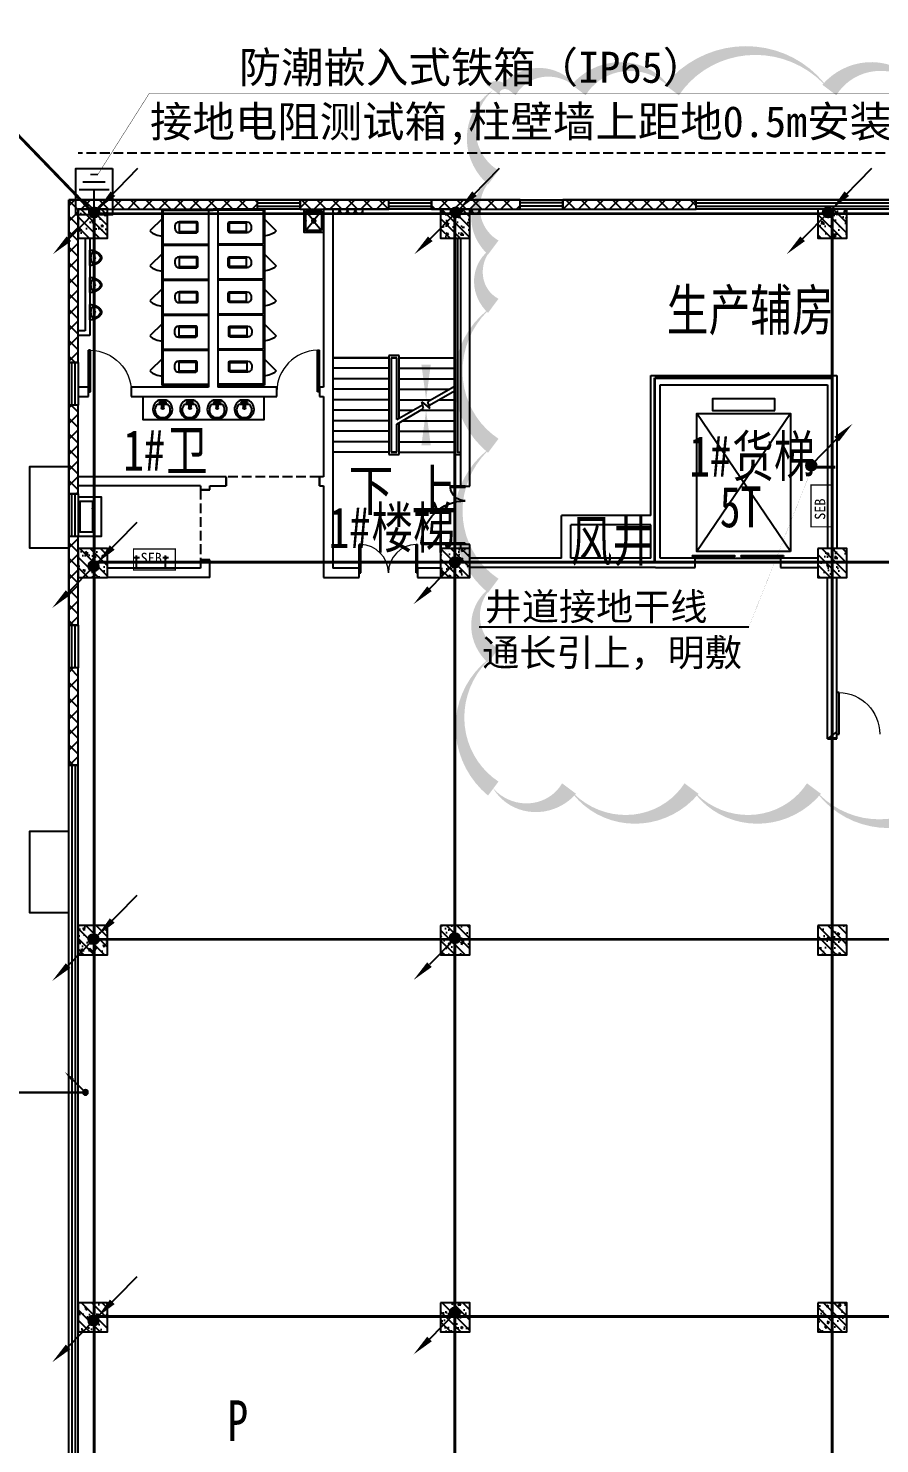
# Model space of a CAD drawing. Header units: millimetres. Extents: x -633009578 to 5705885, y -633235091 to 2571734.
# Drawn here: x 3785736 to 3807640, y 2164084 to 2200486 of the extents above; entities that cross this region are included whole.
import ezdxf

# ---------------------------------------------------------------- set-up
doc = ezdxf.new("R2010")
doc.units = ezdxf.units.MM
doc.header["$LTSCALE"] = 1000
doc.header["$MEASUREMENT"] = 0
doc.linetypes.add('DASH', pattern=[0.35, 0.25, -0.1])
doc.layers.get('0').update_dxf_attribs({"color": 9})
for name, color, linetype in [('3T_WOOD', 21, 'Continuous'), ('A-COLUM(柱)', 255, 'Continuous'), ('A-DOOR(门）', 4, 'Continuous'), ('A-F-AREA(计算)', 5, 'Continuous'), ('A-FLOR(看线)', 8, 'Continuous'), ('A-HATH(填充)', 8, 'Continuous'), ('A-LVTY(厨卫)', 8, 'Continuous'), ('A-ST-O(室外)', 54, 'Continuous'), ('A-STAR(楼梯)', 51, 'Continuous'), ('A-TEXT(房间)', 243, 'Continuous'), ('A-WALL(墙)', 255, 'Continuous'), ('A-WINDOW（窗）', 4, 'Continuous'), ('DIM_MODI', 6, 'Continuous'), ('DIM_SYMB', 3, 'Continuous'), ('PUB_TEXT', 7, 'Continuous'), ('WALL', 9, 'Continuous'), ('WIRE-接地', 4, 'Continuous'), ('电-弱电平面-箭头', 3, 'Continuous'), ('电-强电平面-线缆', 3, 'Continuous'), ('电-强电平面-设备', 4, 'Continuous'), ('电-接地防雷-接地线', 132, 'Continuous'), ('设备-箱柜', 3, 'Continuous')]:
    doc.layers.add(name, color=color, linetype=linetype)
doc.styles.add('_TCH', font='simhei.ttf', dxfattribs={"width": 0.75, "bigfont": 'hztxt.shx'})
doc.styles.add('_TCH_DIM', font='simhei.ttf', dxfattribs={"width": 0.8, "bigfont": 'hztxt.shx'})
doc.styles.add('ELEC-DIM', font='simhei.ttf')
doc.styles.add('IDQSTYLE', font='simhei.ttf', dxfattribs={"width": 0.707, "bigfont": 'hztxt.shx'})
doc.styles.get("Standard").update_dxf_attribs({"font": 'simhei.ttf', "bigfont": 'hztxt.shx'})
doc.styles.add('TG_LINETYPE', font='simhei.ttf', dxfattribs={"width": 0.8, "height": 3, "bigfont": 'HZTXT'})
doc.styles.add('宋', font='simhei.ttf', dxfattribs={"width": 0.8})
doc.linetypes.add('GDLine', pattern='A,1,-3,5.8,["|",Standard,S=4,R=-45,X=-1.407,Y=-0.7],-0.1,["|",Standard,S=4,R=-45,X=-1.407,Y=-0.7],-0.1,["|",Standard,S=4,R=-45,X=-1.407,Y=-0.7],-0.1,["|",Standard,S=4,R=-45,X=-1.407,Y=-0.7],-0.1,5.8,-3,1', length=20)
doc.linetypes.add('TG_接地', pattern='A,0.75,0,["/",TG_LINETYPE,S=0.05,R=-8.594366926962348,X=-0.1,Y=-0.045],0.65,-0.13,0.13,-0.13', length=2)
pattern_1 = [(45, (-1310457.920547368, -13.22285339003429), (-100.0001016555733, 100.0001016555733), []), (135, (-1310457.920547368, -13.22285339003429), (-100.0001016555733, -100.0001016555733), [])]
pattern_2 = [(45, (-1310357.920547368, -13.22285339003429), (-200.0002033111466, 200.0002033111467), []), (135, (-1310357.920547368, -13.22285339003429), (-200.0002033111467, -200.0002033111466), [])]

# ---------------------------------------------------------------- blocks, each defined once
blk = doc.blocks.new('_LV6')
for p, q in [((-139.7834388052397, -340), (-139.7834388052361, -779.6564289797607)), ((-109.7834388052433, -340), (-109.7834388052397, -769.6564289797607)), ((99.78343880523971, -300), (-99.78343880523971, -300)), ((99.78343880524335, -330), (-99.78343880524335, -330)), ((109.7834388052433, -769.6564289797607), (109.7834388052433, -340)), ((139.7834388052433, -779.6564289797607), (139.7834388052397, -340)), ((139.7834388052433, -769.6564289797607), (-139.7834388052397, -769.6564289797607)), ((-29.78343880523607, -889.6564289797607), (29.78343880524335, -889.6564289797607))]:
    blk.add_line(p, q)
for centre, radius, start, end in [((-99.78343880523971, -340), 40, 90, 180.0000000000002), ((-99.78343880524335, -340), 10, 90, 180.0000000000002), ((99.78343880523971, -340), 40, 2.398081733190338e-13, 90), ((99.78343880524335, -340), 10, 0, 90), ((-29.78343880523607, -779.6564289797607), 110, 180, 270), ((29.78343880524335, -779.6564289797607), 110, 270, 0)]:
    blk.add_arc(centre, radius, start, end)
blk = doc.blocks.new('$plan$00000387')
for points in [[(-195.1053413768082, -0.0007896247711869364), (195.1053413768082, 0.0007896247707321891, -0.056281), (192.2349483853259, -62.07158893748328, -0.051243), (175.2703486377404, -125.5748806645047, -0.047086), (143.6831082538288, -189.724628874892, -0.038643), (109.2489721777902, -237.0609902997553, -0.050944), (77.11679163034205, -267.7759659795192, -0.073316), (36.52038586093977, -290.7338367186967, -0.092337), (0.001018339326947171, -297.5362265440604, -0.092337), (-36.51803354920821, -290.7341323159712, -0.073316), (-77.11462417741222, -267.776590178973, -0.050944), (-109.2474259731857, -237.0618745823472, -0.038643), (-143.6819452275654, -189.7257908973352, -0.047086), (-175.269704824098, -125.5762993672297, -0.051243), (-192.2348186147988, -62.07314493917374, -0.056281)], [(0.0004063761161887669, -146.3291454144546, 0.999985), (0.0002089799604618747, -97.55313528460101, 0.999985)]]:
    blk.add_lwpolyline(points, format="xyb", close=True)
for points in [[(-169.3906686580854, -140.1226315288268, -0.078162), (-170.9980199055512, -114.6377667698976, -0.158684), (-159.1263041735847, -87.15485956814655, -0.087457), (-117.404978437914, -53.84085994681891, -0.073385), (-70.49119853318143, -36.56470876068397, -0.051629), (0.0003042701246158686, -29.26612660759247), (0.0003042701246158686, -29.26612660759247, -0.051629), (70.49149449189827, -36.56413818386, -0.073385), (117.4050415866323, -53.83990962471171, -0.087457), (159.1270096202247, -87.15357250312127, -0.158684), (170.9989478331345, -114.6363836417117, -0.078162), (169.3918028553499, -140.1212604160505)], [(117.0630501052547, -53.65384373908455, -0.099174), (138.5356947175851, -84.86577428893679, -0.110283), (144.8304822659725, -118.461657304113, -0.092873), (136.0170142026468, -157.9354627454745, -0.05733), (119.0399966660161, -187.626263302564, -0.037877), (85.37168024390257, -226.8225566132141, -0.072182), (35.33205354717484, -264.1794573646985, -0.124936), (0.001291311165005027, -273.1480356215775), (0.001291311165005027, -273.1480356215775, -0.124936), (-35.32991617790412, -264.1797433356796, -0.072182), (-85.36984427394054, -226.8232476352587, -0.037877), (-119.0384779452529, -187.6272268447183, -0.05733), (-136.0157358103124, -157.9365637070459, -0.092873), (-144.8298950764129, -118.4628296054302, -0.110283), (-138.5353804395845, -84.8668946738876, -0.099174), (-117.0629874684723, -53.65479130090807)]]:
    blk.add_lwpolyline(points, format="xyb")
blk = doc.blocks.new('$plan$00001628')
for p, q in [((-20.3236661099927, -1.818989403545856e-12), (20.3236661099927, 0)), ((20.3236661099927, 0), (20.3236661099927, -150.0481350782702)), ((-23.39245275389476, -103.9428290335418), (-143.6423603250569, -103.9428290335418)), ((-20.3236661099927, -150.0481350782702), (-20.3236661099927, -1.818989403545856e-12)), ((20.3236661099927, -150.0481350782702), (-20.3236661099927, -150.0481350782702)), ((136.0209855338053, -103.9428290335418), (23.52693074955823, -103.9428290335418))]:
    blk.add_line(p, q)
blk.add_lwpolyline([(-96.62842091566199, 9.318928566552131, 5.110403953654916), (92.21216199610717, 9.318928566550312)], format="xyb", close=True)
for centre, radius in [((-57.16031093435413, -51.98476159802703), 26.67481176936781), ((0, -190.1098522697775), 27.77136210564822), ((57.16031093435413, -51.98476159802703), 26.67481176936781)]:
    blk.add_circle(centre, radius)
blk.add_arc((-3.810687395625791, -242.5466148261803), 196.885515440561, 135.2526700260475, 44.74732997395247)
blk = doc.blocks.new('$lvtry$00000191')
at = {"color": 0}
for p, q in [((-250, -50, 1e-08), (-39.04344047215272, -218.7652476222793, 1e-08)), ((-250, -450, 1e-08), (-39.04344047215272, -281.2347523777207, 1e-08)), ((39.04344047215272, -218.7652476222793, 1e-08), (250, -50, 1e-08)), ((39.04344047215272, -281.2347523777244, 1e-08), (250, -450, 1e-08))]:
    blk.add_line(p, q, dxfattribs=at)
at = {"color": 0, "elevation": 1e-08}
for points in [[(300, -500), (300, 0), (-300, 0), (-300, -500)], [(250, -450), (250, -50), (-250, -50), (-250, -450)]]:
    blk.add_lwpolyline(points, close=True, dxfattribs=at)
at = {"color": 0}
blk.add_circle((0, -250, 1e-08), 50, dxfattribs=at)
for p in [(0, -50, 1e-08), (0, -250, 1e-08)]:
    blk.add_point(p, dxfattribs=at)
blk = doc.blocks.new('$lvtry$00000000')
for p, q in [((0, 0), (-4.03630254219856e-14, -329.6000000000004)), ((75.7000000000007, -264.6999999999989), (-73.50000000000003, -264.6999999999989))]:
    blk.add_line(p, q)
blk.add_circle((-3.241533018567819e-14, -264.6999999999989), 16.19999999999891)
blk = doc.blocks.new('开水器aaa')
at = {"layer": 'A-LVTY(厨卫)'}
for points in [[(7453607.282514825, -191465.6006925891), (7454607.282514825, -191465.6006925891), (7454607.282514825, -192065.6006983465), (7453607.282514825, -192065.6006983465)], [(7454507.282514825, -191836.1650642345), (7454507.282514825, -191516.1650642345), (7453707.282514825, -191516.1650642345), (7453707.282514825, -191836.1650642345)], [(7453887.282514825, -191836.1650642345), (7453887.282514825, -191886.1650642345), (7453907.282514825, -191886.1650642345), (7453907.282514825, -191836.1650642345)], [(7454327.282514825, -191836.1650642345), (7454327.282514825, -191886.1650642345), (7454307.282514825, -191886.1650642345), (7454307.282514825, -191836.1650642345)]]:
    blk.add_lwpolyline(points, close=True, dxfattribs=at)
blk = doc.blocks.new('$DorLib2D$00000001')
for p, q in [((0.45, 0.9750000000000001), (0.5000000000000002, 0.9750000000000001)), ((0.45, 0), (0.45, 0.9750000000000001)), ((0.5, 0), (0.5, 0.9750000000000001)), ((0.5, 0), (0.45, 0))]:
    blk.add_line(p, q)
at = {"lineweight": 13}
blk.add_arc((0.475, 0), 0.975, 91.4692835813538, 180, dxfattribs=at)
blk = doc.blocks.new('$DORLIB2D$00000127')
at = {"color": 0}
for points in [[(-0.5333333333328483, 0.7948983154366971), (-0.5333333333328483, 0.690405644187237)], [(-0.03333333333284827, 0.7948983154366971), (-0.5333333333328483, 0.7948983154366971)], [(-0.03333333333284827, 0.690405644187237), (-0.5333333333328483, 0.690405644187237)], [(-0.03333333333284827, 0.7948983154366971), (-0.03333333333284827, 0.690405644187237)], [(0.5333333333328483, 0.7948983154366971), (0.03333333333284827, 0.7948983154366971)], [(0.03333333333284827, 0.7948983154366971), (0.03333333333284827, 0.690405644187237)], [(0.5333333333328483, 0.690405644187237), (0.03333333333284827, 0.690405644187237)], [(0.5333333333328483, 0.7948983154366971), (0.5333333333328483, 0.690405644187237)], [(0.5, 0.4999999999999858), (-0.5, 0.4999999999999858)]]:
    blk.add_lwpolyline(points, dxfattribs=at)
blk = doc.blocks.new('$DorLib2D$00000114')
at = {"color": 0}
blk.add_line((0.4999999999999964, 3.552713678800501e-15), (-0.2071067811864751, 0.7071067811864857), dxfattribs=at)
blk.add_arc((0.5000000000013856, -1.154631945610163e-12), 1.000000000001696, 135, 180, dxfattribs=at)
blk = doc.blocks.new('$TCHSYS$WIN2D')
for p, q in [((-0.5, 0.5), (0.5, 0.5)), ((-0.5, 0.5), (-0.4999999999999999, -0.5)), ((0.5, 0.5), (0.4999999999999998, -0.5)), ((0.5, 0.1666666666666666), (-0.5, 0.1666666666666666)), ((0.5, -0.1666666666666667), (-0.5, -0.1666666666666667)), ((-0.4999999999999999, -0.5), (0.5, -0.5))]:
    blk.add_line(p, q)
blk = doc.blocks.new('$DorLib2D$00000225')
at = {"color": 0}
for p, q in [((0.4750000000000032, -0.001447885298549778), (0.4750000000000032, 0.7521225008925327)), ((0.4750000000000032, 0.7521225008925327), (0.5000000000000036, 0.7521225008925363)), ((0.5000000000000036, -0.001447885298549778), (0.5000000000000036, 0.7521225008925363)), ((-0.4999999999999982, -3.552713678800501e-15), (-0.5, 0.252035990386009)), ((-0.4750000000000014, 0.252035990386009), (-0.5, 0.252035990386009)), ((-0.4749999999999996, -3.552713678800501e-15), (-0.4750000000000014, 0.252035990386009)), ((-0.4749999999999996, -3.552713678800501e-15), (-0.4999999999999947, -3.552713678800501e-15)), ((0.4750000000000032, -0.001447885298549778), (0.4999999999999929, -0.001447885298549778))]:
    blk.add_line(p, q, dxfattribs=at)
for centre, radius, start, end in [((0.5046168020419071, -0.001920809357812914), 0.7546247204382253, 92.24926861260724, 179.7237749158362), ((-0.5007908120542499, 0.002572563917482285), 0.2507930763238999, 359.7898704778746, 84.09743784757413)]:
    blk.add_arc(centre, radius, start, end, dxfattribs=at)
blk = doc.blocks.new('$DorLib2D$00000002')
for p, q in [((-0.5, -5.684341886080802e-17), (-0.5000000000000007, 0.4875)), ((-0.4750000000000007, 0.4875), (-0.5000000000000007, 0.4875)), ((-0.475, -2.842170943040401e-17), (-0.4750000000000007, 0.4875)), ((0.475, -2.842170943040401e-17), (0.4750000000000007, 0.4875)), ((0.4750000000000007, 0.4875), (0.5000000000000007, 0.4875)), ((0.5, -5.684341886080802e-17), (0.5000000000000007, 0.4875)), ((-0.5, -5.684341886080802e-17), (-0.475, -2.842170943040401e-17)), ((0.5, -5.684341886080802e-17), (0.475, -2.842170943040401e-17))]:
    blk.add_line(p, q)
at = {"lineweight": 13}
for centre, start, end in [((-0.4875, -4.263256414560601e-17), 0, 88.53071641864632), ((0.4875, -4.263256414560601e-17), 91.4692835813537, 180)]:
    blk.add_arc(centre, 0.4875, start, end, dxfattribs=at)
blk = doc.blocks.new('_FZH')
h = blk.add_hatch()
h.set_pattern_fill('钢筋混凝土', color=256, scale=0.1, style=0)
h.set_pattern_definition([(45, (0, 0), (-0.1767766952966369, 0.1767766952966369), []), (50, (0, 0), (0.7172601826007535, -0.06275213498259512), [0.07500000000000001, -0.8250000000000001]), (355, (0, 0), (-0.138751333613, 0.7521921337000119), [0.06, -0.66]), (100.4514, (0.05977168000000001, -0.00522934), (0.5785093817140216, 0.6894395420609536), [0.06374019, -0.701142112]), (46.1842, (0, 0.2), (1.067241048625645, -0.1655190143290181), [0.1125, -1.2375]), (96.6356, (0.088936745, 0.186206693), (0.9346627055487033, 0.9741178709004418), [0.095610288, -1.051713]), (351.1842, (0, 0.2), (0.9346619451336272, 0.9741186009253247), [0.09000000000000001, -0.9900000000000001]), (21, (0.1, 0.15), (0.5969070521184617, -0.4026188906653388), [0.07500000000000001, -0.8250000000000001]), (326, (0.1, 0.15), (0.2433153319215824, 0.7251500450468529), [0.06, -0.66]), (71.4514, (0.149742233, 0.116448394), (0.84022262858149, 0.3225304967099524), [0.06374019, -0.701142112]), (37.50000000000001, (0, 0), (0.01215985531729062, 0.3328938538313115), [0, -0.652, 0, -0.67, 0, -0.6625000000000001]), (7.499999999999999, (0, 0), (0.2630695374421486, 0.3944117118823603), [0, -0.382, 0, -0.637, 0, -0.2525]), (-32.5, (-0.223, 0), (0.533822436172409, -0.02255487173437976), [0, -0.25, 0, -0.78, 0, -1.035]), (-42.5, (-0.323, 0), (0.5831861693423862, 0.1001049823323177), [0, -0.325, 0, -0.518, 0, -0.735])])
h.paths.add_polyline_path([(-0.5, -0.5), (0.5, -0.5), (0.5, 0.5), (-0.5, 0.5)])
blk.add_lwpolyline([(-0.5, -0.5), (0.5, -0.5), (0.5, 0.5), (-0.5, 0.5)], close=True)
blk = doc.blocks.new('9-29-1')
at = {"layer": 'A-HATH(填充)'}
h = blk.add_hatch(dxfattribs=at)
h.set_pattern_fill('多孔材料', color=256, scale=100, style=0)
h.set_pattern_definition(pattern_2)
h.paths.add_polyline_path([(1121940.598288351, 1517857.113137865), (1126550.598289098, 1517857.113137865), (1126550.598289098, 1518097.11313787), (1121700.598288358, 1518097.113137865)])
h = blk.add_hatch(dxfattribs=at)
h.set_pattern_fill('多孔材料', color=256, scale=100, style=0)
h.set_pattern_definition(pattern_2)
h.paths.add_polyline_path([(1121700.598288358, 1518097.113137865), (1121700.598288357, 1513917.11313599), (1121940.59828835, 1513917.11313599), (1121940.598288351, 1517857.113137865)])
h = blk.add_hatch(dxfattribs=at)
h.set_pattern_fill('多孔材料', color=256, scale=100, style=0)
h.set_pattern_definition(pattern_2)
h.paths.add_polyline_path([(1127650.598289098, 1517857.113137865), (1129930.598288589, 1517857.113137865), (1129930.598288589, 1518097.113137871), (1127650.598289098, 1518097.113137871)])
h = blk.add_hatch(dxfattribs=at)
h.set_pattern_fill('多孔材料', color=256, scale=100, style=0)
h.set_pattern_definition(pattern_2)
h.paths.add_polyline_path([(1131030.59828859, 1517857.113137865), (1133310.598287572, 1517857.113137865), (1133310.598287572, 1518097.113137871), (1131030.598288589, 1518097.113137871)])
h = blk.add_hatch(dxfattribs=at)
h.set_pattern_fill('多孔材料', color=256, scale=100, style=0)
h.set_pattern_definition(pattern_2)
h.paths.add_polyline_path([(1134410.598287572, 1517857.113137865), (1137840.556306574, 1517857.113137865), (1137840.556306574, 1518097.113137871), (1134410.598287572, 1518097.113137871)])
h = blk.add_hatch(dxfattribs=at)
h.set_pattern_fill('多孔材料', color=256, scale=50, style=0)
h.set_pattern_definition(pattern_1)
h.paths.add_polyline_path([(1128490.598288779, 1517757.113137975), (1129250.59828886, 1517757.113137975), (1129250.59828886, 1517857.113137975), (1128490.598288779, 1517857.113137975)])
h = blk.add_hatch(dxfattribs=at)
h.set_pattern_fill('多孔材料', color=256, scale=50, style=0)
h.set_pattern_definition(pattern_1)
h.paths.add_polyline_path([(1132015.598288779, 1517757.113138122), (1132265.598288357, 1517757.113138122), (1132265.598288357, 1517857.113138122), (1132015.598288779, 1517857.113138122)])
h = blk.add_hatch(dxfattribs=at)
h.set_pattern_fill('多孔材料', color=256, scale=100, style=0)
h.set_pattern_definition(pattern_2)
h.paths.add_polyline_path([(1121700.598288357, 1512817.11313599), (1121700.598288357, 1510537.113135481), (1121940.598288351, 1510537.113135481), (1121940.598288351, 1512817.11313599)])
h = blk.add_hatch(dxfattribs=at)
h.set_pattern_fill('多孔材料', color=256, scale=100, style=0)
h.set_pattern_definition(pattern_2)
h.paths.add_polyline_path([(1121700.598288357, 1509437.11313599), (1121700.598288357, 1507157.11313599), (1121940.598288351, 1507157.11313599), (1121940.598288351, 1509437.11313599)])
h = blk.add_hatch(dxfattribs=at)
h.set_pattern_fill('多孔材料', color=256, scale=100, style=0)
h.set_pattern_definition(pattern_2)
h.paths.add_polyline_path([(1121700.598288357, 1506057.11313599), (1121700.598288357, 1503557.113138024), (1121940.598288351, 1503557.113138024), (1121940.598288351, 1506057.11313599)])
h = blk.add_hatch(dxfattribs=at)
h.set_pattern_fill('空心砖', color=256, scale=100, style=0)
h.set_pattern_definition([(0, (-1310557.920547368, -13.22285339003429), (0, 350), []), (37.875, (-1310157.920547368, -13.22285339003429), (-169.61527734408, 218.0766567528281), []), (90, (-1310157.920547368, -13.22285339003429), (-450, 2.755455298081545e-14), [])])
h.paths.add_polyline_path([(1141220.598288379, 1504237.113137952), (1141460.598288589, 1504237.113137936), (1141460.598288379, 1504477.113137952)])
at = {"layer": 'A-F-AREA(计算)'}
blk.add_lwpolyline([(1121700.598288358, 1518097.113137865), (1255980.598288358, 1518097.113137865), (1255980.598288358, 1382017.113137865), (1121700.598288358, 1382017.113137865)], close=True, dxfattribs=at)
at = {"layer": 'A-FLOR(看线)'}
for points in [[(1121700.598288365, 1509137.113135873), (1120700.598288365, 1509137.113135873), (1120700.598288365, 1511237.113135719), (1121700.598288359, 1511237.113135719)], [(1121700.598288365, 1499757.113138092), (1120700.598288365, 1499757.113138092), (1120700.598288365, 1501857.113137937), (1121700.598288359, 1501857.113137937)]]:
    blk.add_lwpolyline(points, dxfattribs=at)
at = {"layer": 'A-LVTY(厨卫)'}
for p, q in [((1124090.59828858, 1517857.113137702), (1124090.598288263, 1516942.113137861)), ((1124090.59828858, 1517857.113137702), (1125410.598288357, 1517857.113137866)), ((1124120.598288037, 1517827.113138078), (1124120.598288041, 1516957.113137944)), ((1124120.598288037, 1517827.113138078), (1125410.598288357, 1517827.113137866)), ((1126730.598288666, 1517857.113137746), (1125410.598288357, 1517857.113137866)), ((1126700.598288124, 1517827.113137749), (1125410.598288357, 1517827.113137866)), ((1126700.598288124, 1517827.113137749), (1126700.598288121, 1516957.113137811)), ((1126730.598288666, 1517857.113137746), (1126730.598288447, 1516942.113137861)), ((1124090.598288264, 1516942.113137861), (1124090.598288267, 1516042.113137861)), ((1124120.598288041, 1516957.113137944), (1125290.598288352, 1516957.113137949)), ((1124120.598288584, 1516927.113137946), (1124120.598288587, 1516057.113137846)), ((1124120.598288584, 1516927.113137946), (1125290.598288352, 1516927.113137951)), ((1126700.598288121, 1516957.113137811), (1125530.598288352, 1516957.113137815)), ((1126700.59828812, 1516927.113137813), (1125530.598288352, 1516927.113137817)), ((1126700.59828812, 1516927.113137813), (1126700.598288117, 1516057.113138088)), ((1126730.598288451, 1516942.113137861), (1126730.598288447, 1516042.113137861)), ((1124090.598288267, 1516042.113137861), (1124090.598288271, 1515142.113137861)), ((1124120.598288587, 1516057.113137846), (1125290.598288352, 1516057.113137851)), ((1124120.598288045, 1516027.113137848), (1124120.598288048, 1515157.113137908)), ((1124120.598288045, 1516027.113137848), (1125290.598288352, 1516027.113137853)), ((1126700.598288117, 1516057.113138088), (1125530.598288352, 1516057.113138092)), ((1126700.598288117, 1516027.113137716), (1125530.598288352, 1516027.11313772)), ((1126700.598288117, 1516027.113137716), (1126700.598288114, 1515157.113137776)), ((1126730.598288447, 1516042.113137861), (1126730.598288443, 1515142.113137861)), ((1124090.598288267, 1515142.113137861), (1124090.598288271, 1514242.113137861)), ((1124120.598288048, 1515157.113137908), (1125290.598288352, 1515157.113137912)), ((1124120.598288591, 1515127.11313791), (1124120.598288594, 1514257.113137802)), ((1124120.598288591, 1515127.11313791), (1125290.598288352, 1515127.113137914)), ((1126700.598288114, 1515157.113137776), (1125530.598288352, 1515157.11313778)), ((1126700.598288113, 1515127.113137778), (1125530.598288352, 1515127.113137783)), ((1126700.598288113, 1515127.113137778), (1126700.59828811, 1514257.113138045)), ((1126730.598288447, 1515142.113137861), (1126730.598288443, 1514242.113137861)), ((1124090.598288267, 1514242.113137861), (1124090.598288056, 1513327.113137864)), ((1124120.598288594, 1514257.113137802), (1125290.598288352, 1514257.113137807)), ((1124120.598288595, 1514227.113137804), (1124120.598288598, 1513357.113137861)), ((1124120.598288595, 1514227.113137804), (1125290.598288352, 1514227.113137809)), ((1126700.59828811, 1514257.113138045), (1125530.598288352, 1514257.11313805)), ((1126700.598288652, 1514227.113137673), (1125530.598288352, 1514227.113137678)), ((1126700.598288652, 1514227.113137673), (1126700.598288648, 1513357.113137731)), ((1126730.598288447, 1514242.113137861), (1126730.598288105, 1513327.113137733)), ((1124090.598288056, 1513327.113137864), (1125290.598287091, 1513327.113137868)), ((1124120.598288598, 1513357.113137861), (1125290.598287091, 1513357.113137866)), ((1126700.598288648, 1513357.113137731), (1125530.59828973, 1513357.113137735)), ((1126730.598288105, 1513327.113137733), (1125530.59828973, 1513327.113137737))]:
    blk.add_line(p, q, dxfattribs=at)
blk.add_lwpolyline([(1126715.598288374, 1513037.113137866), (1126715.598288374, 1512437.11313785), (1123615.598288351, 1512437.113137851), (1123615.598288351, 1513037.113137866)], dxfattribs=at)
at = {"layer": 'A-ST-O(室外)', "linetype": 'DASH'}
blk.add_lwpolyline([(1195550.59805314, 1519297.113111295), (1121940.598288341, 1519297.113137868)], dxfattribs=at)
at = {"layer": 'A-STAR(楼梯)'}
for p, q in [((1131265.598288569, 1517857.113137899), (1128490.598288357, 1517857.113137866)), ((1128490.598288357, 1517857.113137866), (1128490.598288357, 1514037.113137866)), ((1131640.598288357, 1514037.113137866), (1131640.598288273, 1517107.113138146)), ((1128490.598288357, 1514037.113137866), (1128490.598288357, 1511607.113137866)), ((1129930.598288421, 1514037.113137821), (1128490.598288357, 1514037.113137866)), ((1128490.598288357, 1514037.113137866), (1129930.598288421, 1514037.113137938)), ((1130200.598288326, 1514097.113137588), (1129930.598288522, 1514097.113137588)), ((1129930.598288522, 1514097.113137588), (1129930.598288522, 1511547.113139914)), ((1129990.598288357, 1514037.113137866), (1129990.598288357, 1511607.113137866)), ((1130140.598288326, 1514037.113137588), (1129990.598288326, 1514037.113137588)), ((1129990.598288326, 1514037.113137588), (1129990.598288326, 1511607.113137588)), ((1129990.598286338, 1514037.113137826), (1130140.598288972, 1514037.113137899)), ((1130140.598288232, 1512446.835463034), (1130140.598288357, 1514037.113137866)), ((1130140.598288432, 1512446.83546315), (1130140.598288326, 1514037.113137588)), ((1130200.598288285, 1512481.476479217), (1130200.598288326, 1514097.113137588)), ((1130200.598288285, 1514037.113138146), (1131640.598288357, 1514037.113137866)), ((1130200.598288284, 1514037.113137898), (1131640.598288357, 1514037.113137866)), ((1131640.598288433, 1513312.86086716), (1131640.598288357, 1514037.113137866)), ((1129930.598288421, 1513767.113138146), (1128490.598288357, 1513767.113137866)), ((1130200.598288285, 1513767.113137821), (1131640.598288357, 1513767.113137866)), ((1129930.598288421, 1513497.113137821), (1128490.598288357, 1513497.113137866)), ((1130200.598288285, 1513497.113137821), (1131640.598288357, 1513497.113137866)), ((1130937.719672909, 1512907.053708757), (1131640.598288432, 1513312.86086669)), ((1129930.598288421, 1513227.113137821), (1128490.598288357, 1513227.113137866)), ((1129930.598288421, 1512957.113137821), (1128490.598288357, 1512957.113137866)), ((1130200.598288285, 1513227.113137821), (1131492.078864987, 1513227.113138043)), ((1130200.598288285, 1512957.113137821), (1131024.425146512, 1512957.113137759)), ((1130826.194224788, 1512727.194407463), (1130780.012762378, 1512899.545956773)), ((1130780.012762378, 1512899.545956773), (1130986.057703817, 1512726.653722406)), ((1130986.057703817, 1512726.653722406), (1130937.719672909, 1512907.053708757)), ((1130964.514592136, 1512807.053708814), (1131640.598288432, 1513197.390812881)), ((1131224.425147507, 1512957.113137765), (1131640.598288357, 1512957.113137866)), ((1131640.598288357, 1511607.113137866), (1131640.598288432, 1513197.390812717)), ((1129930.598288421, 1512687.113137821), (1128490.598288357, 1512687.113137866)), ((1130140.598288232, 1512446.835462711), (1130799.399305556, 1512827.194407423)), ((1130140.598288232, 1512331.365408675), (1130826.194224788, 1512727.194407463)), ((1130200.598288285, 1512687.113138146), (1130556.771429664, 1512687.113138281)), ((1130756.77142959, 1512687.113138242), (1131640.598288357, 1512687.113137866)), ((1129930.598288421, 1512417.113138146), (1128490.598288357, 1512417.113137866)), ((1130140.598288357, 1511607.113137866), (1130140.598288232, 1512331.365408976)), ((1130140.598288326, 1511607.113137588), (1130140.598288432, 1512331.365409092)), ((1130200.598288326, 1511547.113139914), (1130200.598288285, 1512366.006425181)), ((1130289.117710929, 1512417.113137707), (1131640.598288357, 1512417.113137866)), ((1129930.598288421, 1512147.113137821), (1128490.598288357, 1512147.113137866)), ((1129930.598288421, 1511877.113137821), (1128490.598288357, 1511877.113137866)), ((1130200.598288285, 1512147.113137821), (1131640.598288357, 1512147.113137866)), ((1130200.598288285, 1511877.113137821), (1131640.598288357, 1511877.113137866)), ((1129930.598288421, 1511607.113137821), (1128490.598288357, 1511607.113137866)), ((1129930.598288522, 1511547.113139914), (1130200.598288326, 1511547.113139914)), ((1129990.598288326, 1511607.113137588), (1130140.598288326, 1511607.113137588)), ((1130140.598288357, 1511607.113137866), (1129990.598288357, 1511607.113137866)), ((1130200.598288285, 1511607.113137821), (1131640.598288357, 1511607.113137866))]:
    blk.add_line(p, q, dxfattribs=at)
for points in [[(1131640.598288354, 1517107.113137866), (1131640.59828867, 1511547.113137805), (1131775.598288342, 1511547.113137804)], [(1131700.598288354, 1517107.113137866), (1131700.598288666, 1511607.113137805), (1131775.598288342, 1511607.113137804)], [(1140265.016537061, 1512602.113136378), (1137855.016537061, 1509052.113136378)], [(1140265.016537061, 1509052.113136378), (1137855.016537061, 1512602.113136378)]]:
    blk.add_lwpolyline(points, dxfattribs=at)
for points in [[(1139860.016537061, 1512677.887974435), (1139860.016537061, 1512977.887974435), (1138260.016537061, 1512977.887974435), (1138260.016537061, 1512677.887974435)], [(1140265.016537061, 1509052.113136378), (1137855.016537061, 1509052.113136378), (1137855.016537061, 1512602.113136378), (1140265.016537061, 1512602.113136378)]]:
    blk.add_lwpolyline(points, close=True, dxfattribs=at)
at = {"layer": 'A-WALL(墙)'}
for p, q in [((1125290.598288352, 1517827.113137753), (1125290.598288357, 1516942.113137866)), ((1125530.598288352, 1517827.113137753), (1125530.598288357, 1516942.113137866)), ((1128250.598288357, 1517857.113137719), (1128250.598288336, 1513277.113137887)), ((1128490.598288357, 1517857.113137719), (1128250.598288357, 1517857.113137719)), ((1128490.598288779, 1517857.113137975), (1129250.59828886, 1517857.113137975)), ((1128490.598288779, 1517857.113137975), (1128490.598288779, 1517757.113137975)), ((1128490.598288357, 1517857.113137719), (1128490.598288357, 1513157.113137866)), ((1128490.598288779, 1517757.113137975), (1129250.59828886, 1517757.113137975)), ((1129250.59828886, 1517857.113137975), (1129250.59828886, 1517757.113137975)), ((1132015.598288779, 1517857.113138122), (1132265.598288357, 1517857.113138122)), ((1132015.598288779, 1517757.113138122), (1132265.598288357, 1517757.113138122)), ((1132265.598288357, 1517857.113138122), (1132265.598288357, 1517757.113138122)), ((1122120.596974948, 1517107.113137866), (1122120.596974952, 1514727.113136513)), ((1122240.596974948, 1517107.113137866), (1122240.596974953, 1514607.113139848)), ((1125290.598288357, 1516942.113137866), (1125290.598288357, 1516042.113137866)), ((1125530.598288357, 1516942.113137866), (1125530.598288357, 1516042.113137866)), ((1131775.598288301, 1517107.113138146), (1131775.598288349, 1510732.11313798)), ((1132015.598288361, 1510732.113137983), (1132015.598288279, 1517107.113138146)), ((1125290.598288357, 1516042.113137866), (1125290.598288357, 1515142.113137866)), ((1125530.598288357, 1516042.113137866), (1125530.598288357, 1515142.113137866)), ((1125290.598288357, 1515142.113137866), (1125290.598288357, 1514242.113137866)), ((1125530.598288357, 1515142.113137866), (1125530.598288357, 1514242.113137866)), ((1122120.596974952, 1514727.113136513), (1121940.598288357, 1514727.11313784)), ((1121940.598288374, 1514607.11313784), (1121940.598288357, 1514727.11313784)), ((1122240.596974953, 1514607.113139848), (1121940.598288374, 1514607.11313784)), ((1125290.598288357, 1514242.113137866), (1125290.598288357, 1513342.113137866)), ((1125530.598288357, 1514242.113137866), (1125530.598288357, 1513342.113137866)), ((1122205.59828859, 1513277.113137844), (1121940.598288357, 1513277.113137866)), ((1121940.598288357, 1513277.113137866), (1121940.598288357, 1513037.113137866)), ((1122205.598288589, 1513037.113137863), (1122205.59828859, 1513277.113137844)), ((1125290.598287091, 1513277.113137863), (1123305.598288589, 1513277.113137843)), ((1123305.598288589, 1513277.113137843), (1123305.598288589, 1513037.113137863)), ((1125290.598288357, 1513342.113137866), (1125290.598287091, 1513277.113137863)), ((1125530.598288357, 1513342.113137866), (1125530.59828973, 1513277.113137887)), ((1127050.598288589, 1513277.113137796), (1125530.59828973, 1513277.113137887)), ((1127050.598288589, 1513037.113137804), (1127050.598288589, 1513277.113137796)), ((1128250.598288336, 1513277.113137887), (1128150.598288081, 1513277.113137796)), ((1128150.598288081, 1513277.113137796), (1128150.598288081, 1513037.113137812)), ((1136670.598293232, 1509977.113137821), (1136670.598293252, 1513577.113137693)), ((1136670.598293252, 1513577.113137693), (1141460.598288402, 1513577.113137693)), ((1136910.59829327, 1509857.113137865), (1136910.598293261, 1513337.113137756)), ((1136910.598293261, 1513337.113137756), (1141220.598288398, 1513337.113137756)), ((1141220.598288398, 1513337.113137756), (1141220.598288376, 1509132.113138146)), ((1141460.598288402, 1513577.113137693), (1141460.598288395, 1509132.113138146)), ((1121940.598288357, 1513037.113137866), (1122205.598288589, 1513037.113137863)), ((1123305.598288589, 1513037.113137863), (1125410.598288357, 1513037.113137866)), ((1125410.598288357, 1513037.113137866), (1127050.598288589, 1513037.113137804)), ((1128150.598288081, 1513037.113137812), (1128250.598288399, 1513037.113137887)), ((1128250.598288399, 1513037.113137887), (1128250.598288399, 1510977.11313777)), ((1128490.598288357, 1513157.113137866), (1128490.598288357, 1510857.113137866)), ((1125210.59828841, 1510977.113137866), (1121940.598288397, 1510977.113137866)), ((1121940.598288397, 1510737.113137866), (1121940.598288397, 1510977.113137866)), ((1125090.598288228, 1510737.113137964), (1121940.598288397, 1510737.113137866)), ((1125090.598288228, 1510737.113137964), (1125090.598288184, 1510637.113138024)), ((1125750.598288081, 1510977.11313773), (1125210.59828841, 1510977.113137866)), ((1125330.598288436, 1510737.113137766), (1125750.598288081, 1510737.113137822)), ((1125330.598288355, 1510637.113138024), (1125330.598288436, 1510737.113137766)), ((1125750.598288081, 1510737.113137822), (1125750.598288081, 1510977.11313773)), ((1128250.598288399, 1510977.11313777), (1128150.59828859, 1510977.113137655)), ((1128150.59828859, 1510977.113137655), (1128150.59828859, 1510737.113137822)), ((1128150.59828859, 1510737.113137822), (1128250.598288386, 1510737.113137766)), ((1128250.598288386, 1510737.113137766), (1128250.598288386, 1508382.113138082)), ((1128490.598288357, 1510857.113137866), (1128490.598288195, 1508622.113137914)), ((1131775.598288349, 1510732.11313798), (1132015.598288361, 1510732.113137983)), ((1125090.598288184, 1510637.113138024), (1125330.598288355, 1510637.113138024)), ((1136670.598293232, 1509977.113137821), (1134370.598293589, 1509977.113137821)), ((1134370.598293583, 1508877.113137756), (1134370.598293589, 1509977.113137821)), ((1136670.598293309, 1509737.113137821), (1134610.598293146, 1509737.113137821)), ((1134610.598293142, 1508877.113138033), (1134610.598293146, 1509737.113137821)), ((1136670.598293304, 1508877.113138033), (1136670.598293309, 1509737.113137821)), ((1136910.598293304, 1508877.113137808), (1136910.59829327, 1509857.113137865)), ((1132015.598288379, 1509232.113137982), (1131775.598288365, 1509232.11313798)), ((1131775.598288365, 1509232.11313798), (1131775.598288227, 1509132.113138146)), ((1132015.598287764, 1509132.113138146), (1132015.598288379, 1509232.113137982)), ((1134370.598293583, 1508877.113137756), (1132015.598288369, 1508877.113137756)), ((1136670.598293304, 1508877.113138033), (1134610.598293142, 1508877.113138033)), ((1137810.598288589, 1508877.113137832), (1136910.598293304, 1508877.113137808)), ((1137810.59828859, 1508637.113137877), (1137810.598288589, 1508877.113137832)), ((1140965.598287918, 1508877.113138056), (1140010.59828859, 1508877.113137832)), ((1140010.59828859, 1508877.113137832), (1140010.598288589, 1508637.113137877)), ((1125090.598288229, 1508622.113137867), (1122690.598287918, 1508622.113137868)), ((1125330.598288355, 1508837.113138024), (1125090.598288185, 1508837.113138024)), ((1125090.598288185, 1508837.113138024), (1125090.598288229, 1508622.113137867)), ((1125330.598288436, 1508382.113137871), (1125330.598288355, 1508837.113138024)), ((1129170.59828859, 1508622.113137905), (1128490.598288195, 1508622.113137914)), ((1129170.59828859, 1508382.113137976), (1129170.59828859, 1508622.113137905)), ((1131265.598288357, 1508622.113138025), (1130670.598288589, 1508622.113137965)), ((1130670.598288589, 1508622.113137965), (1130670.59828859, 1508382.113137947)), ((1134490.598293264, 1508637.113137866), (1132015.598288357, 1508637.113137866)), ((1136790.598293264, 1508637.113137866), (1134490.598293264, 1508637.113137866)), ((1136790.598293264, 1508637.113137866), (1137810.59828859, 1508637.113137877)), ((1140010.598288589, 1508637.113137877), (1140965.598287918, 1508637.113137771)), ((1125330.598288436, 1508382.113137871), (1122690.598287918, 1508382.113137751)), ((1128250.598288386, 1508382.113138082), (1129170.59828859, 1508382.113137976)), ((1130670.59828859, 1508382.113137947), (1131265.598288357, 1508382.113138025)), ((1141220.598288379, 1504237.113137952), (1141220.598288357, 1508382.113137866)), ((1141460.598288379, 1504477.113137952), (1141460.598288357, 1508382.113137866)), ((1141220.598288379, 1504237.113137952), (1141460.598288589, 1504237.113137936)), ((1141460.598288589, 1504237.113137936), (1141460.59828859, 1504477.113137926))]:
    blk.add_line(p, q, dxfattribs=at)
at = {"layer": 'A-WINDOW（窗）', "linetype": 'DASH'}
for p, q in [((1125750.598288398, 1510977.113137866), (1125750.598288398, 1510737.113137866)), ((1128150.598288398, 1510977.113137866, 800), (1125750.598288398, 1510977.113137866, 800)), ((1128150.598288398, 1510737.113137866), (1128150.598288398, 1510977.113137866)), ((1125330.59828841, 1510637.113137866), (1125090.59828841, 1510637.113137866)), ((1125090.59828841, 1510637.113137866, 800), (1125090.59828841, 1508837.113137866, 800)), ((1125090.59828841, 1508837.113137866), (1125330.59828841, 1508837.113137866))]:
    blk.add_line(p, q, dxfattribs=at)
at = {"layer": 'DIM_MODI'}
blk.add_lwpolyline([(1143665.156910568, 1520921.590503409, 0, 450, 0.5), (1141265.156910568, 1520921.590503409, 0, 450, 0.5), (1137215.156910568, 1520921.590503409, 0, 450, 0.5), (1134815.156910568, 1520921.590503409, 0, 450, 0.5), (1133015.156910568, 1520921.590503409, 0, 450, 0.5), (1132619.169688425, 1520921.590503409, 0, 450, 0.5), (1132619.169688425, 1518671.590503409, 0, 450, 0.5), (1132619.169688425, 1516871.590503409, 0, 450, 0.5), (1132619.169688425, 1515371.590503409, 0, 450, 0.5), (1132619.169688425, 1511771.590503409, 0, 450, 0.5), (1132619.169688425, 1508171.590503409, 0, 450, 0.5), (1132619.169688425, 1506371.590503409, 0, 450, 0.5), (1132619.169688425, 1502955.070589236, 0, 450, 0.5), (1134569.169688425, 1502955.070589236, 0, 450, 0.5), (1137719.169688425, 1502955.070589236, 0, 450, 0.5), (1140869.169688425, 1502955.070589236, 0, 450, 0.5), (1144469.169688425, 1502955.070589236, 0, 450, 0.5)], format="xyseb", dxfattribs=at)
at = {"layer": 'DIM_SYMB'}
for points in [[(1129240.598288357, 1511472.113137866, 0, 0, 0), (1129240.598288357, 1515947.113137866, 0, 0, 0), (1130890.598288357, 1515947.113137866, 0, 0, 0), (1130890.598288357, 1512957.113137866, 0, 240.0000000000001, 0), (1130890.598288357, 1513857.113137866, 0, 0, 0)], [(1130890.598288357, 1511472.113137866, 0, 0, 0), (1130890.598288357, 1512687.113137866, 0, 240.0000000000001, 0), (1130890.598288357, 1511787.113137866, 0, 0, 0)]]:
    blk.add_lwpolyline(points, format="xyseb", dxfattribs=at)
at = {"layer": 'WALL'}
for p, q in [((1126550.598289098, 1518097.11313787), (1121700.598288358, 1518097.113137865)), ((1121700.598288358, 1518097.113137865), (1121700.598288357, 1513917.11313599)), ((1126550.598289098, 1517857.113137865), (1126550.598289098, 1518097.11313787)), ((1129930.598288589, 1518097.113137871), (1127650.598289098, 1518097.113137871)), ((1127650.598289098, 1518097.113137871), (1127650.598289098, 1517857.113137865)), ((1129930.598288589, 1517857.113137865), (1129930.598288589, 1518097.113137871)), ((1133310.598287572, 1518097.113137871), (1131030.598288589, 1518097.113137871)), ((1131030.598288589, 1518097.113137871), (1131030.59828859, 1517857.113137865)), ((1133310.598287572, 1517857.113137865), (1133310.598287572, 1518097.113137871)), ((1137840.556306574, 1518097.113137871), (1134410.598287572, 1518097.113137871)), ((1134410.598287572, 1518097.113137871), (1134410.598287572, 1517857.113137865)), ((1137840.556306574, 1517857.113137865), (1137840.556306574, 1518097.113137871)), ((1121940.598288351, 1517857.113137865), (1126550.598289098, 1517857.113137865)), ((1121940.59828835, 1513917.11313599), (1121940.598288351, 1517857.113137865)), ((1127650.598289098, 1517857.113137865), (1129930.598288589, 1517857.113137865)), ((1131030.59828859, 1517857.113137865), (1133310.598287572, 1517857.113137865)), ((1134410.598287572, 1517857.113137865), (1137840.556306574, 1517857.113137865)), ((1121700.598288357, 1513917.11313599), (1121940.59828835, 1513917.11313599)), ((1121700.598288357, 1512817.11313599), (1121700.598288357, 1510537.113135481)), ((1121940.598288351, 1512817.11313599), (1121700.598288357, 1512817.11313599)), ((1121940.598288351, 1510537.113135481), (1121940.598288351, 1512817.11313599)), ((1121700.598288357, 1510537.113135481), (1121940.598288351, 1510537.113135481)), ((1121700.598288357, 1509437.11313599), (1121700.598288357, 1507157.11313599)), ((1121940.598288351, 1509437.11313599), (1121700.598288357, 1509437.11313599)), ((1121940.598288351, 1507157.11313599), (1121940.598288351, 1509437.11313599)), ((1121700.598288357, 1507157.11313599), (1121940.598288351, 1507157.11313599)), ((1121700.598288357, 1506057.11313599), (1121700.598288357, 1503557.113138024)), ((1121940.598288351, 1506057.11313599), (1121700.598288357, 1506057.11313599)), ((1121940.598288351, 1503557.113138024), (1121940.598288351, 1506057.11313599)), ((1121700.598288357, 1503557.113138024), (1121940.598288351, 1503557.113138024))]:
    blk.add_line(p, q, dxfattribs=at)
at = {"layer": 'A-COLUM(柱)', "xscale": 750, "yscale": 750, "zscale": 750, "rotation": 270}
for p in [(1122315.598288357, 1517482.113137866), (1131640.598288357, 1517482.113137866), (1141340.598288357, 1517482.113137866), (1122315.598288357, 1508757.113137866), (1131640.598288357, 1508757.113137866), (1141340.598288357, 1508757.113137866), (1122315.598288357, 1499057.113137866), (1131640.598288357, 1499057.113137866), (1141340.598288357, 1499057.113137866), (1122315.598288357, 1489357.113137866), (1131640.598288357, 1489357.113137866), (1141340.598288357, 1489357.113137866)]:
    blk.add_blockref('_FZH', p, dxfattribs=at)
at = {"layer": 'A-DOOR(门）'}
for name, p, xscale, yscale, zscale in [('$DorLib2D$00000001', (1122755.598288459, 1513157.113137866), -1100, 1100, 1100), ('$DORLIB2D$00000127', (1138910.598288314, 1508757.113137866), -2200, 240, 2200)]:
    blk.add_blockref(name, p, dxfattribs=dict(at, xscale=xscale, yscale=yscale, zscale=zscale))
at = {"layer": 'A-DOOR(门）', "extrusion": (0, 0, -1)}
for name, p, xscale, yscale, zscale in [('$DorLib2D$00000001', (-1127600.598288357, 1513157.113137866), -1100, 1100, 1100), ('$DorLib2D$00000002', (-1129920.598288403, 1508502.113138025), -1500, 1500, 1500), ('$DorLib2D$00000001', (-1142010.598288562, 1504357.113137866), 1100, 1100, 1100)]:
    blk.add_blockref(name, p, dxfattribs=dict(at, xscale=xscale, yscale=yscale, zscale=zscale))
at = {"layer": 'A-DOOR(门）', "xscale": -1500, "yscale": 1500, "zscale": 1500, "rotation": 90.00000000059569}
blk.add_blockref('$DorLib2D$00000225', (1131895.598288344, 1509982.11313793), dxfattribs=at)
at = {"layer": 'A-LVTY(厨卫)', "yscale": 450, "zscale": 100}
for p, xscale, rotation in [((1124105.598288258, 1517392.113137862), 450, 89.99999999978503), ((1126715.598288452, 1517392.113137862), -450, 269.999999999785), ((1124105.598288262, 1516492.113137862), 450, 89.99999999978503), ((1126715.598288452, 1516492.113137862), -450, 269.999999999785), ((1124105.598288266, 1515592.113137862), 450, 89.99999999978503), ((1126715.598288448, 1515592.113137862), -450, 269.999999999785), ((1124105.598288269, 1514692.113137861), 450, 89.99999999978503), ((1126715.598288445, 1514692.113137861), -450, 269.999999999785), ((1124105.598288269, 1513792.113137861), 450, 89.99999999978503), ((1126715.598288445, 1513792.113137861), -450, 269.999999999785)]:
    blk.add_blockref('$DorLib2D$00000114', p, dxfattribs=dict(at, xscale=xscale, rotation=rotation))
at = {"layer": 'A-LVTY(厨卫)', "xscale": -1}
for name, p, rotation in [('$lvtry$00000191', (1127750.598288357, 1517557.113137719, -1e-08), 89.99999999999999), ('_LV6', (1125500.597305405, 1517392.113137966), 90.00000000000006), ('_LV6', (1125500.597305405, 1516492.113137966), 90.00000000000006), ('_LV6', (1125500.597305402, 1515592.113137966), 90.00000000000006), ('_LV6', (1125515.597305353, 1514707.113137918), 90.00000000000006), ('_LV6', (1125515.597305353, 1513807.113137918), 90.00000000000006), ('开水器aaa', (930474.9975957582, 8964054.39565275), 90.00000000000006), ('$lvtry$00000000', (1123440.598288405, 1508622.113137905), 180), ('$lvtry$00000000', (1124190.598288405, 1508622.113137905), 180)]:
    blk.add_blockref(name, p, dxfattribs=dict(at, rotation=rotation))
at = {"layer": 'A-LVTY(厨卫)'}
for name, p, rotation in [('_LV6', (1125320.599271304, 1517392.113137966), 269.9999999999999), ('$plan$00000387', (1122240.597498776, 1516607.113196011), 90.00000000000001), ('_LV6', (1125320.599271308, 1516492.113137966), 269.9999999999999), ('$plan$00000387', (1122240.597498776, 1515907.113196011), 90.00000000000001), ('_LV6', (1125320.599271312, 1515592.113137966), 269.9999999999999), ('$plan$00000387', (1122240.597498776, 1515207.113196011), 90.00000000000001), ('_LV6', (1125305.59927136, 1514707.113137918), 269.9999999999999), ('_LV6', (1125305.59927136, 1513807.113137918), 269.9999999999999)]:
    blk.add_blockref(name, p, dxfattribs=dict(at, rotation=rotation))
for p in [(1124115.598288319, 1512935.324937786), (1124815.598288319, 1512935.324937786), (1125515.598288319, 1512935.324937786), (1126215.598288319, 1512935.324937786)]:
    blk.add_blockref('$plan$00001628', p, dxfattribs=at)
at = {"layer": 'A-WINDOW（窗）', "extrusion": (0, 0, -1), "yscale": 240}
for p, xscale, zscale, rotation in [((-1127100.598288995, 1517977.113137866), -1100, 1100, 180), ((-1130480.598288254, 1517977.113137866), -1100, 1100, 180), ((-1162840.577297822, 1517977.113137866), -50000.04198255204, 50000.04198255204, 180), ((-1121820.598288357, 1477557.113137909), 52000, 52000, 90.00000000000001)]:
    blk.add_blockref('$TCHSYS$WIN2D', p, dxfattribs=dict(at, xscale=xscale, zscale=zscale, rotation=rotation))
at = {"layer": 'A-WINDOW（窗）', "yscale": 240, "zscale": 1100}
for p, xscale, rotation in [((1133860.598287514, 1517977.113137866), -1100, 180), ((1121820.598288357, 1513367.113136279), 1100, 270), ((1121820.598288357, 1509987.11313554), 1100, 270), ((1121820.598288357, 1506607.113136279), 1100, 270)]:
    blk.add_blockref('$TCHSYS$WIN2D', p, dxfattribs=dict(at, xscale=xscale, rotation=rotation))
at = {"layer": 'A-TEXT(房间)', "style": '_TCH', "width": 0.75}
for s, p in [('生产辅房', (1137084.018224409, 1514734.727345297)), ('1#', (1123098.954878502, 1511129.582300603)), ('卫', (1124201.454878502, 1511129.582300603)), ('货梯', (1138763.382377967, 1510976.03599066)), ('1#', (1137660.882377967, 1510976.03599066)), ('5T', (1138445.140817129, 1509675.771696892)), ('楼梯', (1129484.537903475, 1509139.074919229)), ('1#', (1128382.037903475, 1509139.074919229)), ('风井', (1134608.772163157, 1508801.756484807)), ('P', (1125776.967396811, 1486172.663237265))]:
    blk.add_text(s, height=1050, dxfattribs=at).set_placement(p)
at = {"layer": 'PUB_TEXT', "style": '_TCH_DIM', "width": 0.8}
for s, p in [('下', (1128899.968367097, 1510107.113137866)), ('上', (1130516.897500955, 1510107.113137866))]:
    blk.add_text(s, height=1050, dxfattribs=at).set_placement(p)
blk = doc.blocks.new('*X25')
at = {"color": 0, "linetype": 'Continuous'}
for p, q in [((192.590110055903, 446.7242872143482), (193.9264208598343, 448.0605980182795)), ((192.6512440212146, 447.2096852483717), (193.4410228258108, 447.9994640529679)), ((192.666080612941, 446.3759937026742), (194.2747143715083, 447.9846274612416)), ((192.8122309321682, 446.0978799531896), (194.552828120993, 447.8384771420143)), ((193.0126674313866, 445.874052383696), (194.7766556904866, 447.6380406427959)), ((193.2651240367983, 445.7022449203958), (194.9484631537868, 447.3855840373842)), ((193.5780466605768, 445.5909034754624), (195.0598045987202, 447.0726614136058)), ((193.9838870800477, 445.5724798262212), (195.0782282479613, 446.6668209941349))]:
    blk.add_line(p, q, dxfattribs=at)
blk = doc.blocks.new('HC001444')
at = {"color": 0, "linetype": 'Continuous'}
for p, q in [((5.312014027897709, 5.362594416008807), (0.4698776614111466, 0.4121164681388052)), ((1.307398633798584e-12, -0.05776119327106244), (-3.105492900473507, -3.232738715067399))]:
    blk.add_line(p, q, dxfattribs=at)
for points in [[(2.301209466909763, 2.284423861441751, 0.8, 0, 0), (0.4698776614111466, 0.4121164681388052, 0, 0, 0)], [(-3.105492900473507, -3.232738715067399, 0.8, 0, 0), (-5.057392361377197, -5.119309791711203, 0, 0, 0)]]:
    blk.add_lwpolyline(points, format="xyseb", dxfattribs=at)
blk.add_circle((0, 0), 0.625, dxfattribs=at)
at = {"color": 0, "linetype": 'Continuous', "xscale": 0.5, "yscale": 0.5, "zscale": 0.5}
blk.add_blockref('*X25', (-96.91845018383214, -223.4069038532592), dxfattribs=at)
at = {"color": 0, "style": 'IDQSTYLE', "width": 0.7}
blk.add_attdef('PSFHATT', (7.312014027897709, -5.119309791711203), '', height=2.5, dxfattribs=at)
blk = doc.blocks.new('*X3')
at = {"color": 0, "linetype": 'Continuous'}
for p, q in [((192.587376364835, 446.7215535232801), (193.8713933576327, 448.0055705160779)), ((192.6509968705344, 446.3609099602676), (194.2320369206452, 447.9419500103785)), ((192.6864539319484, 447.2448951591055), (193.3480517218074, 447.9064929489645)), ((192.7889704286661, 446.0746194496875), (194.5183274312254, 447.8039764522467)), ((192.9823694457329, 445.8437543980423), (194.7491924828706, 447.61057743518)), ((193.2275231399996, 445.664644023597), (194.9283028573159, 447.3654237409133)), ((193.5311577474, 445.5440145622856), (195.0489323186273, 447.0617891335129)), ((193.9202347052458, 445.5088274514194), (195.0841194294935, 446.6727121756671)), ((194.6075199946775, 445.7718486721392), (194.8210982087737, 445.9854268862354))]:
    blk.add_line(p, q, dxfattribs=at)
blk = doc.blocks.new('HC001442')
at = {"color": 0, "linetype": 'Continuous'}
blk.add_line((2.614797267597169e-12, -0.0577611932696982), (-3.1054929004722, -3.232738715066034), dxfattribs=at)
blk.add_lwpolyline([(-3.1054929004722, -3.232738715066034, 0.8, 0, 0), (-5.057392361375946, -5.119309791709952, 0, 0, 0)], format="xyseb", dxfattribs=at)
blk.add_circle((0, 0), 0.625, dxfattribs=at)
at = {"color": 0, "linetype": 'Continuous', "xscale": 0.5, "yscale": 0.5, "zscale": 0.5}
blk.add_blockref('*X3', (-96.91845018383279, -223.3780232566237), dxfattribs=at)
at = {"color": 0, "style": 'IDQSTYLE', "width": 0.7}
blk.add_attdef('PSFHATT', (2.62500001, -5.119309791709952), '', height=2.5, dxfattribs=at)
blk = doc.blocks.new('G$C63BAAC12')
at = {"layer": 'WIRE-接地', "color": 3, "linetype": 'TG_接地', "const_width": 50}
for points in [[(-585, 390), (-585, -390.0000000055879)], [(-975.0000000055879, 97.5), (-975.0000000055879, -97.5)], [(-780, 292.5), (-780, -292.5000000055879)], [(-585, 0), (0, 0)]]:
    blk.add_lwpolyline(points, dxfattribs=at)
at = {"layer": '电-弱电平面-箭头', "color": 4}
blk.add_lwpolyline([(-1128.304410128854, 472.4631390105933), (60.10514489095658, 472.4631390105933), (60.10514489095658, -472.463139009662), (-1128.304410128854, -472.463139009662)], close=True, dxfattribs=at)
blk = doc.blocks.new('*X130')
at = {"color": 0, "linetype": 'Continuous'}
for p, q in [((192.587376364835, 446.7215535232801), (193.8713933576327, 448.0055705160779)), ((192.6509968705344, 446.3609099602676), (194.2320369206452, 447.9419500103785)), ((192.6864539319484, 447.2448951591055), (193.3480517218074, 447.9064929489645)), ((192.7889704286661, 446.0746194496875), (194.5183274312254, 447.8039764522467)), ((192.9823694457329, 445.8437543980423), (194.7491924828706, 447.61057743518)), ((193.2275231399996, 445.664644023597), (194.9283028573159, 447.3654237409133)), ((193.5311577474, 445.5440145622856), (195.0489323186273, 447.0617891335129)), ((193.9202347052458, 445.5088274514194), (195.0841194294935, 446.6727121756671)), ((194.6075199946775, 445.7718486721392), (194.8210982087737, 445.9854268862354))]:
    blk.add_line(p, q, dxfattribs=at)
blk = doc.blocks.new('HC001441')
at = {"color": 0, "linetype": 'Continuous'}
blk.add_line((0, -0.05776119327242668), (3.105492900474815, 3.117216328523909), dxfattribs=at)
blk.add_lwpolyline([(3.105492900474815, 3.117216328523909, 0.8, 0, 0), (5.057392361378561, 5.003787405167827, 0, 0, 0)], format="xyseb", dxfattribs=at)
blk.add_circle((0, 0), 0.625, dxfattribs=at)
at = {"color": 0, "linetype": 'Continuous', "xscale": 0.5, "yscale": 0.5, "zscale": 0.5}
blk.add_blockref('*X130', (-96.91845018383279, -223.3780232566237), dxfattribs=at)
at = {"color": 0, "style": 'IDQSTYLE', "width": 0.7}
blk.add_attdef('PSFHATT', (7.057392361378561, -0.62500001), '', height=2.5, dxfattribs=at)
blk = doc.blocks.new('HC001524')
at = {"color": 0, "linetype": 'Continuous', "const_width": 0.3}
blk.add_lwpolyline([(5, 2.5), (-5, 2.5), (-5, -2.5), (5, -2.5)], close=True, dxfattribs=at)
at = {"color": 0, "style": 'IDQSTYLE', "width": 0.7}
for tag, p in [('AF', (-1.5, -1.25)), ('PSFHATT', (7, -2.5))]:
    blk.add_attdef(tag, p, '', height=2.5, dxfattribs=at)

msp = doc.modelspace()

# ---------------------------------------------------------------- linework, layer by layer
at = {"layer": '电-强电平面-线缆', "color": 1, "linetype": 'Continuous', "const_width": 60}
msp.add_lwpolyline([(3787138.886832298, 2173111.810459148), (3782378.134995432, 2173111.810459148)], dxfattribs=at)
at = {"layer": '电-强电平面-设备', "color": 3}
msp.add_line((3797333.622016599, 2185089.441210165), (3804274.349812032, 2185089.441210165), dxfattribs=at)
for points, const_width in [([(3787525.908622436, 2196726.305618426), (3788847.872222486, 2198811.493925203), (3814665.107811046, 2198811.493925203)], 10), ([(3805921.652166924, 2189234.525891108), (3804274.349812032, 2185089.441210165), (3804274.349812032, 2185089.441210165)], 2)]:
    msp.add_lwpolyline(points, dxfattribs=dict(at, const_width=const_width))
at = {"layer": '电-接地防雷-接地线', "linetype": 'GDLine', "ltscale": 0.1, "const_width": 75}
for points in [[(3787428.408622436, 2195718.503641091), (3779229.621379778, 2204193.935385501)], [(3787428.408622436, 2060295.30670059), (3787428.408622436, 2195718.503641091)], [(3787428.408622436, 2195718.503641091), (3920543.042044923, 2195718.503641091)], [(3796709.564223578, 2060295.30670059), (3796709.564223578, 2195718.503641091)], [(3806419.99403178, 2060295.30670059), (3806419.99403178, 2195718.503641091)], [(3801850.221911364, 2186754.587583669), (3801850.221911364, 2191497.855448714)], [(3801850.221911364, 2191497.855448714), (3806419.99403178, 2191497.855448714)], [(3806498.880115637, 2189201.629038595), (3805879.316316235, 2189201.629038595)], [(3787428.408622436, 2186754.587583669), (3920543.042044923, 2186754.587583669)], [(3787428.408622436, 2177055.461092881), (3920543.042044923, 2177055.461092881)], [(3787428.408622436, 2167354.587583669), (3920543.042044923, 2167354.587583669)]]:
    msp.add_lwpolyline(points, dxfattribs=at)

# ---------------------------------------------------------------- block references
at = {"rotation": 270}
msp.add_blockref('G$C63BAAC12', (3787428.408622436, 2195751.30561842), dxfattribs=at)
at = {"layer": '3T_WOOD'}
msp.add_blockref('9-29-1', (2665079.395743424, 677977.51603476), dxfattribs=at)
at = {"layer": '电-弱电平面-箭头', "color": 4}
for name, p, xscale, yscale, zscale in [('HC001444', (3787432.524067999, 2195751.993496894), 210, 210, 210), ('HC001444', (3796731.171917589, 2195751.993496894), 210, 210, 210), ('HC001444', (3806310.052990043, 2195751.993496894), 210, 210, 210), ('HC001444', (3787412.376391094, 2186651.993496894), 210, 210, 210), ('HC001442', (3796709.564223578, 2186750.489743886), 210, 210, 210), ('HC001444', (3787412.376391094, 2177059.137157222), 210, 210, 210), ('HC001442', (3796709.564223578, 2177084.12094011), 210, 210, 210), ('HC001441', (3787204.230977454, 2173117.875384441), -105, 105, 105), ('HC001444', (3787412.376391094, 2167251.993496894), 210, 210, 210), ('HC001442', (3796709.564223578, 2167455.074023606), 210, 210, 210)]:
    msp.add_blockref(name, p, dxfattribs=dict(at, xscale=xscale, yscale=yscale, zscale=zscale))
at = {"layer": '电-弱电平面-箭头', "color": 4, "xscale": 210, "yscale": 210, "zscale": 210, "rotation": 180}
msp.add_blockref('HC001442', (3805879.316316235, 2189240.111840516), dxfattribs=at)
at = {"layer": '设备-箱柜'}
ref = msp.add_blockref('HC001524', (3806141, 2188201.5), dxfattribs=dict(at, xscale=-107.52, yscale=107.52, zscale=107.52, rotation=269.9999999999999))
ref.add_attrib('AF', 'SEB', (3806238.513058573, 2187844.687851953), dxfattribs={"layer": '0', "color": 0, "height": 268.8, "rotation": 90, "style": 'ELEC-DIM'})
ref = msp.add_blockref('HC001524', (3788981, 2186824.907755907), dxfattribs=dict(at, xscale=-107.52, yscale=107.52, zscale=107.52, rotation=180))
ref.add_attrib('AF', 'SEB', (3788624.187851953, 2186727.394697334), dxfattribs={"layer": '0', "color": 0, "height": 268.8, "style": 'ELEC-DIM'})

# ---------------------------------------------------------------- texts
at = {"layer": '电-强电平面-设备', "color": 3, "style": '宋'}
for s, height, p in [('防潮嵌入式铁箱（IP65）', 800, (3791149.947364865, 2199083.80239829)), ('接地电阻测试箱,柱壁墙上距地0.5m安装，4处,余同', 800, (3788869.124527977, 2197686.763228687)), ('井道接地干线', 700, (3797478.787969714, 2185261.432918773)), ('通长引上，明敷', 700, (3797412.380646007, 2184081.528009132))]:
    msp.add_text(s, height=height, dxfattribs=at).set_placement(p)

doc.saveas('drawing.dxf')
